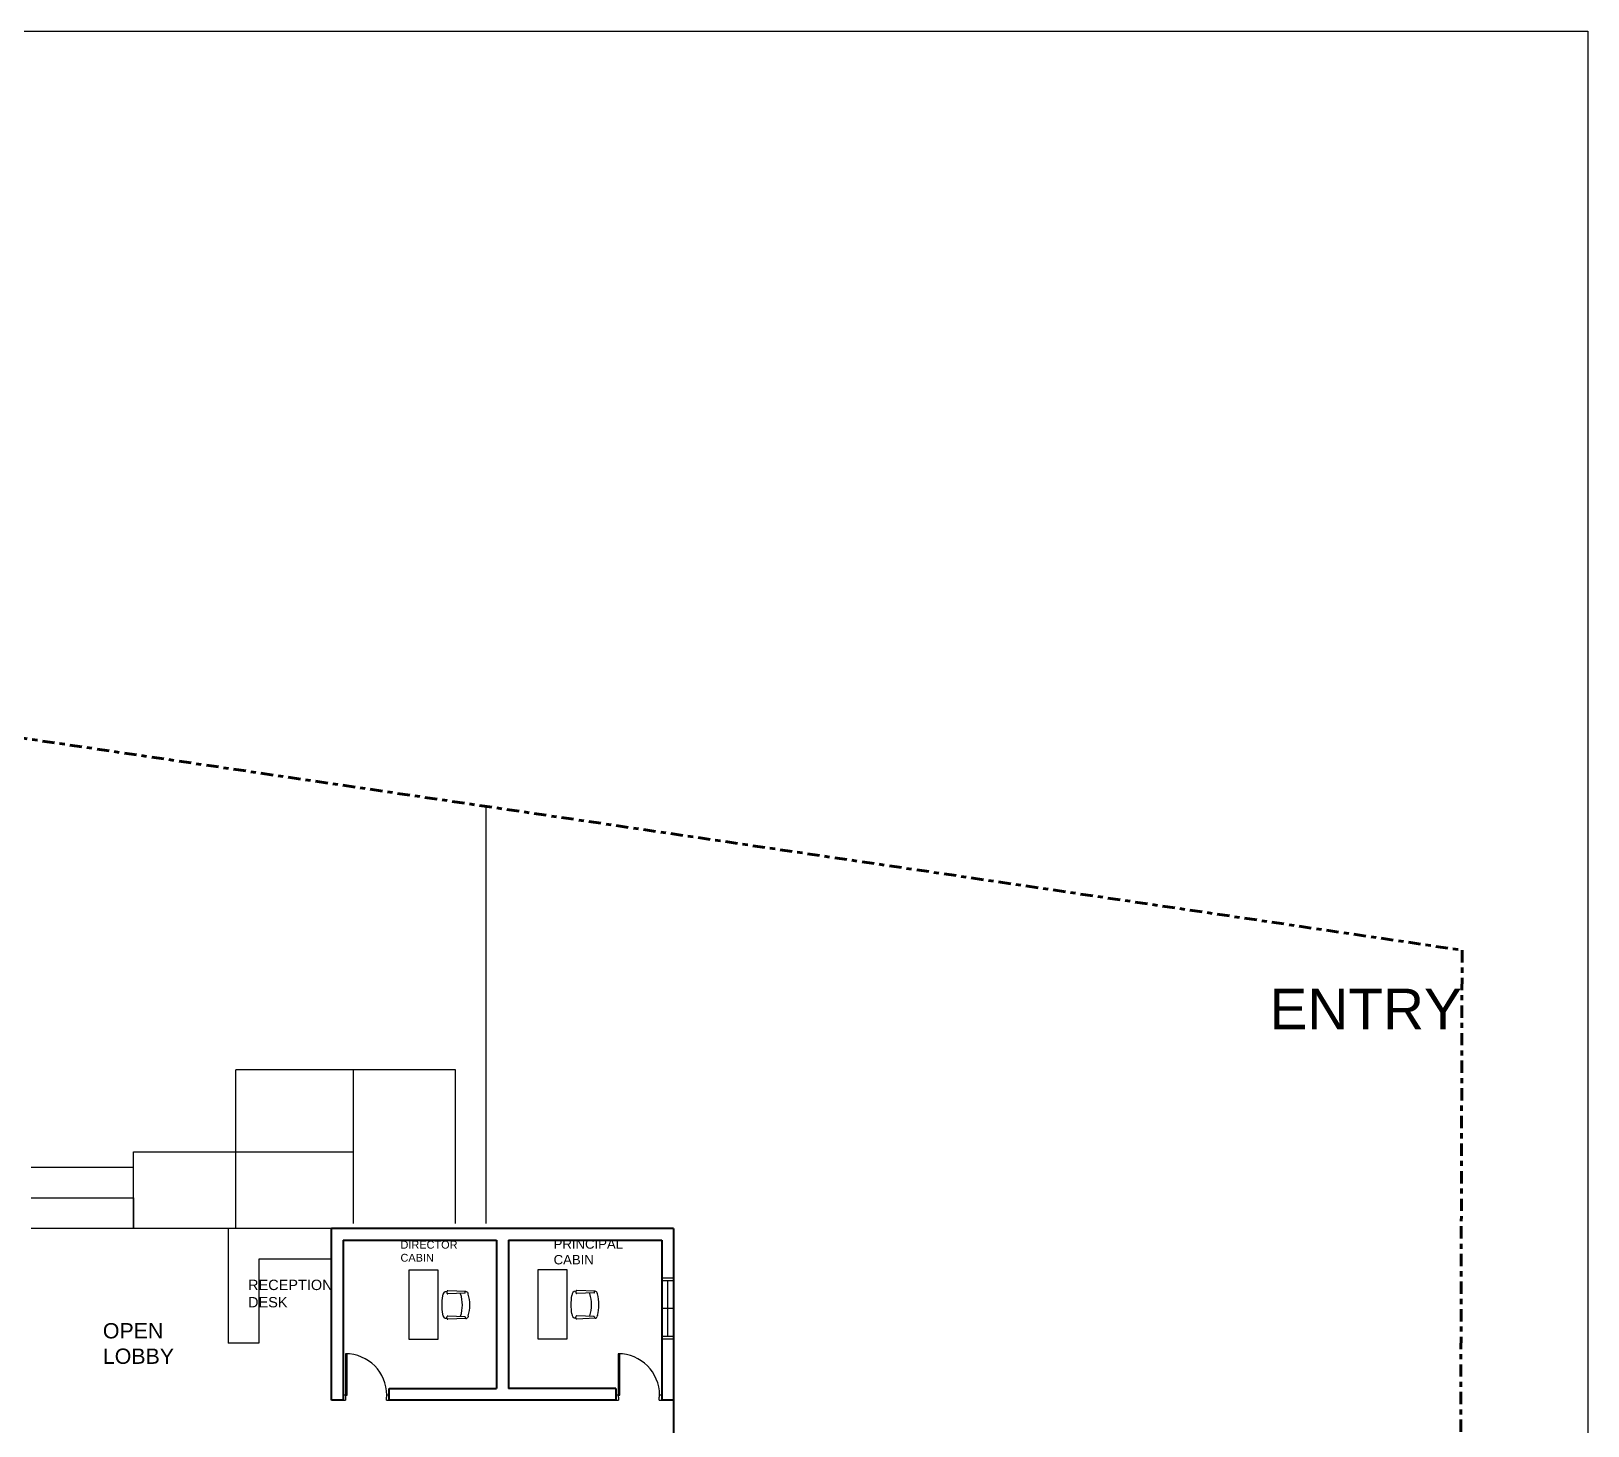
# Model space of a CAD drawing. Header units: metres. Extents: x 9 to 572, y -30 to 1114.
# Drawn here: x 342.67 to 373.11, y 38.48 to 65.75 of the extents above; entities that cross this region are included whole.
import ezdxf

# ---------------------------------------------------------------- set-up
doc = ezdxf.new("R2010")
doc.units = ezdxf.units.M
doc.header["$LTSCALE"] = 0.01
doc.header["$MEASUREMENT"] = 0
doc.linetypes.add('ACAD_ISO04W100', pattern=[30, 24, -3, 0, -3])
for name, color, linetype in [('door space', 1, 'Continuous'), ('ELEVATION', 4, 'Continuous'), ('FURNITURE', 130, 'Continuous'), ('INBUILD', 81, 'Continuous'), ('STAIR', 231, 'Continuous'), ('TEXT', 141, 'Continuous'), ('WINDOW', 10, 'Continuous')]:
    doc.layers.add(name, color=color, linetype=linetype)
doc.layers.add('SITE BOUNDARY', color=6, linetype='ACAD_ISO04W100', lineweight=60)
doc.layers.add('WALL', color=2, linetype='Continuous', lineweight=40)
doc.styles.get("Standard").update_dxf_attribs({"font": 'arial.ttf'})

msp = doc.modelspace()

# ---------------------------------------------------------------- linework, layer by layer
at = {"layer": 'Defpoints'}
for p, q in [((348.77, 39.206), (348.77, 39.206)), ((348.77, 39.206), (348.77, 39.206)), ((348.77, 39.206), (348.77, 39.206)), ((352, 39.206), (351.999, 39.206))]:
    msp.add_line(p, q, dxfattribs=at)
at = {"layer": 'door space'}
for p, q in [((348.812, 39.885), (348.812, 39.075)), ((348.847, 39.075), (348.847, 39.885)), ((354.145, 39.886), (354.145, 39.076)), ((354.18, 39.076), (354.18, 39.886)), ((348.812, 39.075), (348.767, 39.075)), ((348.767, 39.075), (348.767, 38.975)), ((348.767, 38.975), (348.817, 38.975)), ((348.812, 39.075), (348.847, 39.075)), ((348.812, 39.075), (348.812, 39.035)), ((348.817, 39.035), (348.812, 39.035)), ((348.817, 39.035), (348.817, 38.975)), ((349.622, 39.035), (349.617, 39.035)), ((349.617, 38.975), (349.617, 39.035)), ((349.617, 38.975), (349.667, 38.975)), ((349.667, 39.075), (349.622, 39.075)), ((349.622, 39.035), (349.622, 39.075)), ((349.667, 38.975), (349.667, 39.075)), ((354.145, 39.076), (354.1, 39.076)), ((354.1, 39.076), (354.1, 38.976)), ((354.1, 38.976), (354.15, 38.976)), ((354.145, 39.076), (354.18, 39.076)), ((354.145, 39.076), (354.145, 39.036)), ((354.15, 39.036), (354.145, 39.036)), ((354.15, 39.036), (354.15, 38.976)), ((354.955, 39.036), (354.95, 39.036)), ((354.95, 38.976), (354.95, 39.036)), ((354.95, 38.976), (355, 38.976)), ((355, 39.076), (354.955, 39.076)), ((354.955, 39.036), (354.955, 39.076)), ((355, 38.976), (355, 39.076))]:
    msp.add_line(p, q, dxfattribs=at)
for centre in [(348.812, 39.075), (354.145, 39.076)]:
    msp.add_ellipse(centre, major_axis=(-0.573, 0.573), ratio=1, start_param=3.926991, end_param=5.497787, dxfattribs=at)
at = {"layer": 'ELEVATION'}
msp.add_line((348.54, 42.336), (342.667, 42.336), dxfattribs=at)
at = {"layer": 'FURNITURE'}
for p, q in [((350.06, 40.167), (350.06, 41.527)), ((350.06, 41.527), (350.62, 41.527)), ((350.62, 41.527), (350.62, 40.167)), ((352.585, 40.171), (352.585, 41.531)), ((352.585, 41.531), (353.145, 41.531)), ((353.145, 41.531), (353.145, 40.171)), ((350.796, 41.097), (350.796, 41.079)), ((351.168, 41.103), (350.813, 41.119)), ((351.155, 41.073), (351.155, 41.101)), ((353.321, 41.102), (353.321, 41.084)), ((353.694, 41.108), (353.339, 41.124)), ((353.681, 41.078), (353.681, 41.105)), ((351.154, 41.072), (350.813, 41.057)), ((351.216, 41.052), (351.21, 41.07)), ((353.679, 41.077), (353.339, 41.062)), ((353.742, 41.056), (353.736, 41.075)), ((350.796, 40.582), (350.796, 40.6)), ((351.154, 40.607), (350.813, 40.622)), ((351.168, 40.575), (350.813, 40.56)), ((351.155, 40.605), (351.155, 40.574)), ((351.216, 40.627), (351.21, 40.608)), ((351.77, 40.771), (351.77, 40.771)), ((353.321, 40.586), (353.321, 40.604)), ((353.679, 40.611), (353.339, 40.626)), ((353.694, 40.58), (353.339, 40.564)), ((353.681, 40.61), (353.681, 40.578)), ((353.742, 40.632), (353.736, 40.613)), ((350.62, 40.167), (350.06, 40.167)), ((353.145, 40.171), (352.585, 40.171))]:
    msp.add_line(p, q, dxfattribs=at)
for centre, radius, start, end in [((350.796, 41.018), 0.0846, 90.7158, 180.3544), ((350.813, 41.101), 0.0176, 88.1708, 194.5154), ((351.166, 41.057), 0.0458, 16.4199, 87.4596), ((353.322, 41.023), 0.0846, 90.7158, 180.3544), ((353.338, 41.106), 0.0176, 88.1708, 194.5154), ((353.692, 41.062), 0.0458, 16.4199, 87.4596), ((351.656, 40.839), 0.961, 169.2995, 190.7005), ((350.813, 41.075), 0.0176, 165.4846, 271.8292), ((350.411, 40.839), 0.689, 341.5812, 18.4188), ((351.154, 41.073), 0.00115, 272.5404, 360), ((350.452, 40.839), 0.793, 344.4748, 15.5252), ((354.181, 40.844), 0.961, 169.2995, 190.7005), ((353.338, 41.079), 0.0176, 165.4846, 271.8292), ((352.937, 40.844), 0.689, 341.5812, 18.4188), ((353.679, 41.078), 0.00115, 272.5404, 360), ((352.977, 40.844), 0.793, 344.4748, 15.5252), ((350.796, 40.66), 0.0846, 179.6456, 269.2842), ((350.813, 40.604), 0.0176, 88.1708, 194.5154), ((350.813, 40.577), 0.0176, 165.4846, 271.8292), ((351.154, 40.605), 0.00115, 0, 87.4596), ((351.166, 40.621), 0.0458, 272.5404, 343.5801), ((353.322, 40.665), 0.0846, 179.6456, 269.2842), ((353.338, 40.609), 0.0176, 88.1708, 194.5154), ((353.338, 40.582), 0.0176, 165.4846, 271.8292), ((353.679, 40.61), 0.00115, 0, 87.4596), ((353.692, 40.626), 0.0458, 272.5404, 343.5801)]:
    msp.add_arc(centre, radius, start, end, dxfattribs=at)
at = {"layer": 'INBUILD'}
for p, q in [((346.522, 42.336), (346.522, 40.093)), ((348.54, 41.736), (347.122, 41.736)), ((347.122, 41.736), (347.122, 40.093)), ((347.122, 40.093), (346.522, 40.093))]:
    msp.add_line(p, q, dxfattribs=at)
at = {"layer": 'SITE BOUNDARY'}
for p, q in [((324.19, 54.626), (370.648, 47.778)), ((370.648, 47.778), (370.465, -17.316))]:
    msp.add_line(p, q, dxfattribs=at)
at = {"layer": 'STAIR'}
for p, q in [((305.684, 65.754), (373.107, 65.754)), ((373.107, 65.754), (373.107, -30.238)), ((351.567, 42.436), (351.567, 50.591)), ((346.667, 42.336), (346.667, 45.436)), ((350.967, 45.436), (346.667, 45.436)), ((348.967, 45.436), (348.967, 42.436)), ((350.967, 42.436), (350.967, 45.436)), ((344.667, 42.336), (344.667, 43.836)), ((344.667, 43.836), (348.967, 43.836)), ((342.667, 43.536), (344.667, 43.536)), ((342.667, 42.936), (344.667, 42.936)), ((344.667, 42.936), (344.667, 42.336))]:
    msp.add_line(p, q, dxfattribs=at)
at = {"layer": 'WALL'}
for p, q in [((348.54, 38.976), (348.54, 42.336)), ((355.23, 42.336), (348.54, 42.336)), ((355.23, 42.336), (355.23, 33.516)), ((348.77, 42.106), (348.77, 39.206)), ((348.77, 42.106), (351.77, 42.106)), ((351.77, 42.106), (351.77, 39.206)), ((352, 42.106), (352, 39.206)), ((352, 42.106), (355, 42.106)), ((355, 42.106), (355, 38.976)), ((348.769, 38.976), (348.54, 38.976)), ((348.769, 39.205), (348.769, 38.975)), ((349.669, 38.975), (349.669, 39.205)), ((349.669, 39.205), (351.77, 39.205)), ((351.999, 38.976), (349.669, 38.976)), ((354.1, 38.976), (351.999, 38.976)), ((354.1, 39.206), (352, 39.206)), ((354.1, 39.206), (354.1, 38.976)), ((355.23, 38.976), (355, 38.976))]:
    msp.add_line(p, q, dxfattribs=at)
at = {"layer": 'WINDOW'}
for p, q in [((355, 40.171), (355, 41.371)), ((355, 41.371), (355.23, 41.371)), ((355, 41.321), (355.23, 41.321)), ((355.115, 40.221), (355.115, 41.321)), ((355.23, 41.371), (355.23, 40.171)), ((355.23, 40.771), (355, 40.771)), ((355.23, 40.171), (355.23, 40.771)), ((355.23, 40.221), (355, 40.221)), ((355.23, 40.171), (355, 40.171))]:
    msp.add_line(p, q, dxfattribs=at)

# ---------------------------------------------------------------- texts
at = {"layer": 'TEXT', "attachment_point": 1}
for s, width, gutter_width, insert, char_height in [('ENTRY', 0.11373, 3.972, (366.883, 47.026), 0.7944), ('DIRECTOR CABIN', 0.13027, 0.764, (349.89, 42.094), 0.15278), ('PRINCIPAL CABIN', 0.23737, 0.92, (352.884, 42.124), 0.18405), ('RECEPTION DESK ', 0.05156, 1.015, (346.909, 41.334), 0.20292), ('OPEN LOBBY', 0.06937, 1.494, (344.07, 40.485), 0.2988)]:
    msp.add_mtext_dynamic_manual_height_columns(s, width=width, gutter_width=gutter_width, heights=[0], dxfattribs=dict(at, insert=insert, char_height=char_height))

doc.saveas('drawing.dxf')
